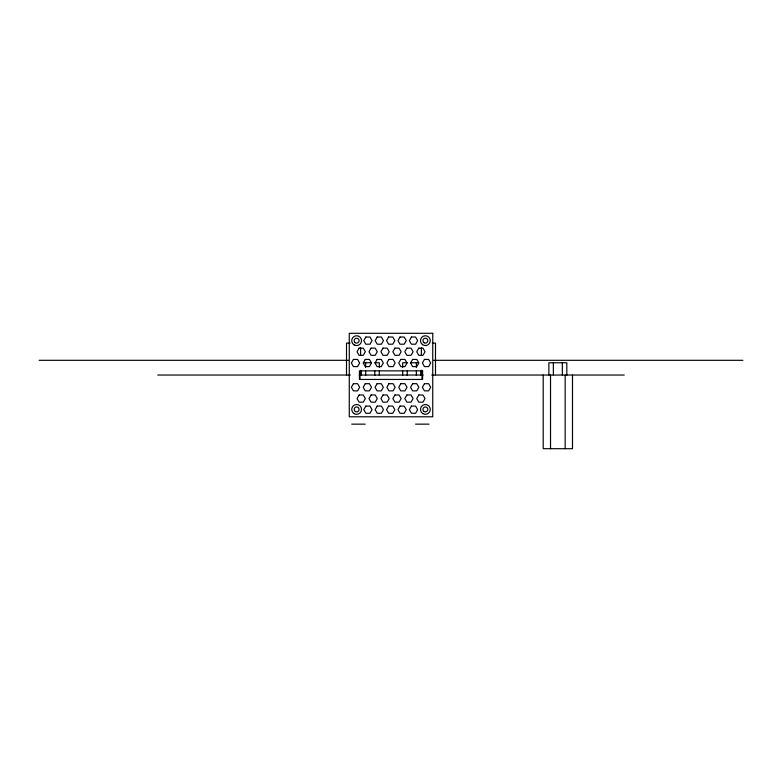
<?xml version="1.0" encoding="UTF-8"?>
<svg xmlns="http://www.w3.org/2000/svg" width="782" height="782" viewBox="0 0 782 782"><rect width="100%" height="100%" fill="white"/><g stroke="black" fill="none" stroke-linecap="round" stroke-linejoin="round"><path stroke-width="1.17" d="M350.111 343.122L346.504 343.122L346.514 375.037M432.299 343.122L435.496 343.122L435.496 375.037M39.1 360.307L348.479 360.307M433.521 360.307L742.9 360.307M363.395 362.76L371.362 362.76M374.783 362.76L379.338 362.76L379.338 367.384M407.246 362.76L402.691 362.76L402.691 367.384M410.667 362.76L418.644 362.76M157.749 375.037L350.316 375.037M359.339 375.037L423.111 375.037M431.684 375.037L624.251 375.037M351.724 424.147L365.223 424.147M415.565 424.147L429.064 424.147M572.492 375.037L572.492 448.702L543.207 448.702L543.207 375.037M566.823 375.037L566.823 362.76L548.876 362.76L548.876 375.037M565.171 375.037L565.171 448.702M562.336 362.76L562.336 375.037M553.363 362.76L553.363 375.037M550.528 375.037L550.528 448.702M421.977 375.037L421.977 379.25M421.381 347.853L421.381 354.94M421.381 370.306L421.381 375.037M420.921 370.854L420.921 375.477M416.356 362.76L416.356 367.384M416.356 370.854L416.356 375.477M407.246 370.854L407.246 375.477M402.691 370.854L402.691 375.477M379.338 370.854L379.338 375.477M374.783 370.854L374.783 375.477M365.673 362.76L365.673 367.384M365.673 370.854L365.673 375.477M361.108 370.854L361.108 375.477M360.61 347.853L360.619 354.94M360.61 370.306L360.619 375.037M360.023 375.037L360.023 379.25M359.124 348.127L357.051 351.724L359.124 355.321L363.278 355.321L365.35 351.724L363.278 348.127L359.124 348.127M365.839 337.022L363.757 340.61L365.839 344.207L369.984 344.207L372.066 340.61L369.984 337.022L365.839 337.022M353.435 359.417L351.362 363.014L353.435 366.611L357.589 366.611L359.661 363.014L357.589 359.417L353.435 359.417M377.237 337.022L375.155 340.61L377.237 344.207L381.381 344.207L383.463 340.61L381.381 337.022L377.237 337.022M371.059 348.127L368.987 351.724L371.059 355.321L375.213 355.321L377.286 351.724L375.213 348.127L371.059 348.127M365.272 359.417L363.2 363.014L365.272 366.611L369.427 366.611L371.499 363.014L369.427 359.417L365.272 359.417M353.435 383.688L351.362 387.276L353.435 390.873L357.589 390.873L359.661 387.276L357.589 383.688L353.435 383.688M388.634 337.022L386.552 340.61L388.634 344.207L392.779 344.207L394.861 340.61L392.779 337.022L388.634 337.022M382.994 348.127L380.922 351.724L382.994 355.321L387.149 355.321L389.221 351.724L387.149 348.127L382.994 348.127M377.11 359.417L375.037 363.014L377.11 366.611L381.264 366.611L383.336 363.014L381.264 359.417L377.11 359.417M365.272 383.688L363.2 387.276L365.272 390.873L369.427 390.873L371.499 387.276L369.427 383.688L365.272 383.688M359.124 394.978L357.051 398.566L359.124 402.163L363.278 402.163L365.35 398.566L363.278 394.978L359.124 394.978M400.032 337.022L397.95 340.61L400.032 344.207L404.177 344.207L406.259 340.61L404.177 337.022L400.032 337.022M394.939 348.127L392.857 351.724L394.939 355.321L399.084 355.321L401.166 351.724L399.084 348.127L394.939 348.127M388.947 359.417L386.875 363.014L388.947 366.611L393.102 366.611L395.174 363.014L393.102 359.417L388.947 359.417M377.11 383.688L375.037 387.276L377.11 390.873L381.264 390.873L383.336 387.276L381.264 383.688L377.11 383.688M371.059 394.978L368.987 398.566L371.059 402.163L375.213 402.163L377.286 398.566L375.213 394.978L371.059 394.978M365.839 406.083L363.757 409.68L365.839 413.277L369.984 413.277L372.066 409.68L369.984 406.083L365.839 406.083M411.43 337.022L409.348 340.61L411.43 344.207L415.574 344.207L417.656 340.61L415.574 337.022L411.43 337.022M406.875 348.127L404.802 351.724L406.875 355.321L411.029 355.321L413.101 351.724L411.029 348.127L406.875 348.127M400.785 359.417L398.712 363.014L400.785 366.611L404.939 366.611L407.011 363.014L404.939 359.417L400.785 359.417M388.947 383.688L386.875 387.276L388.947 390.873L393.102 390.873L395.174 387.276L393.102 383.688L388.947 383.688M382.994 394.978L380.922 398.566L382.994 402.163L387.149 402.163L389.221 398.566L387.149 394.978L382.994 394.978M377.237 406.083L375.155 409.68L377.237 413.277L381.381 413.277L383.463 409.68L381.381 406.083L377.237 406.083M418.81 348.127L416.738 351.724L418.81 355.321L422.964 355.321L425.037 351.724L422.964 348.127L418.81 348.127M412.622 359.417L410.55 363.014L412.622 366.611L416.777 366.611L418.849 363.014L416.777 359.417L412.622 359.417M400.785 383.688L398.712 387.276L400.785 390.873L404.939 390.873L407.011 387.276L404.939 383.688L400.785 383.688M394.939 394.978L392.857 398.566L394.939 402.163L399.084 402.163L401.166 398.566L399.084 394.978L394.939 394.978M388.634 406.083L386.552 409.68L388.634 413.277L392.779 413.277L394.861 409.68L392.779 406.083L388.634 406.083M424.46 359.417L422.388 363.014L424.46 366.611L428.614 366.611L430.687 363.014L428.614 359.417L424.46 359.417M412.622 383.688L410.55 387.276L412.622 390.873L416.777 390.873L418.849 387.276L416.777 383.688L412.622 383.688M400.032 406.083L397.95 409.68L400.032 413.277L404.177 413.277L406.259 409.68L404.177 406.083L400.032 406.083M406.875 394.978L404.802 398.566L406.875 402.163L411.029 402.163L413.101 398.566L411.029 394.978L406.875 394.978M411.43 406.083L409.348 409.68L411.43 413.277L415.574 413.277L417.656 409.68L415.574 406.083L411.43 406.083M424.46 383.688L422.388 387.276L424.46 390.873L428.614 390.873L430.687 387.276L428.614 383.688L424.46 383.688M418.81 394.978L416.738 398.566L418.81 402.163L422.964 402.163L425.037 398.566L422.964 394.978L418.81 394.978M432.749 333.298L349.271 333.298L349.271 416.786L432.749 416.786L432.749 333.298M422.593 370.854L359.417 370.854L359.417 379.446L422.593 379.446L422.593 370.854M354.178 413.668A4.907 4.907 0 0 0 361.548 409.416A4.907 4.907 0 0 0 354.178 405.164A4.907 4.907 0 0 0 354.178 413.668M355.409 411.537A2.454 2.454 0 0 0 359.085 409.416A2.454 2.454 0 0 0 355.409 407.285A2.454 2.454 0 0 0 355.409 411.537M422.925 413.668A4.907 4.907 0 0 0 430.296 409.416A4.907 4.907 0 0 0 422.925 405.164A4.907 4.907 0 0 0 422.925 413.668M424.157 411.537A2.454 2.454 0 0 0 427.842 409.416A2.454 2.454 0 0 0 424.157 407.285A2.454 2.454 0 0 0 424.157 411.537M422.554 344.676A4.907 4.907 0 0 0 430.276 341.108A4.907 4.907 0 0 0 423.316 336.211A4.907 4.907 0 0 0 422.554 344.676M424.157 342.79A2.454 2.454 0 0 0 427.842 340.669A2.454 2.454 0 0 0 424.157 338.538A2.454 2.454 0 0 0 424.157 342.79M354.178 344.921A4.907 4.907 0 0 0 361.548 340.669A4.907 4.907 0 0 0 354.178 336.407A4.907 4.907 0 0 0 354.178 344.921M355.224 342.672A2.454 2.454 0 0 0 359.075 340.884A2.454 2.454 0 0 0 355.605 338.44A2.454 2.454 0 0 0 355.224 342.672"/></g></svg>
